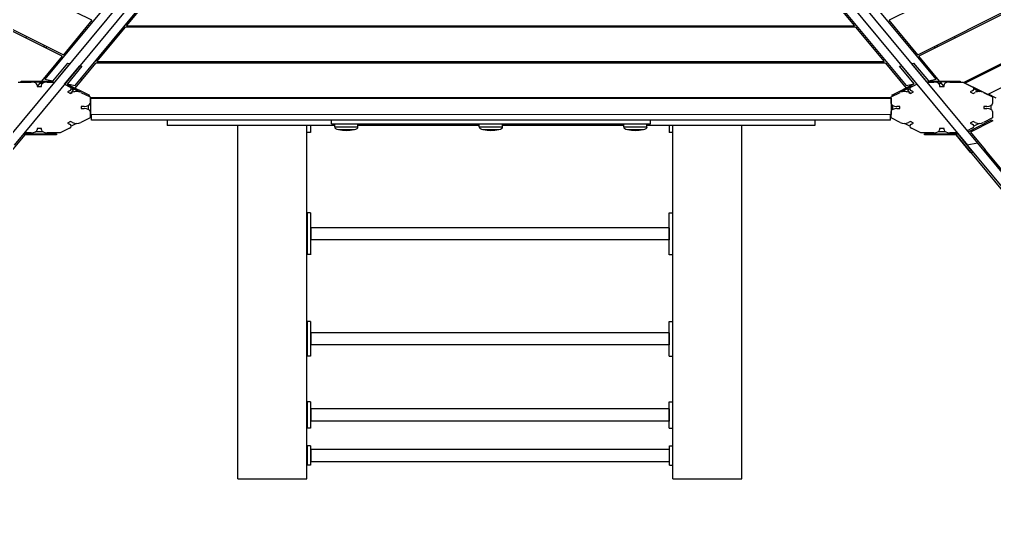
# Model space of a CAD drawing. Header units: millimetres. Extents: x 29838256 to 30236675, y -914750 to -833241.
# Drawn here: x 29970638 to 29971983, y -839547 to -838836 of the extents above; entities that cross this region are included whole.
import ezdxf

# ---------------------------------------------------------------- set-up
doc = ezdxf.new("R2010")
doc.units = ezdxf.units.MM
doc.header["$LTSCALE"] = 600
doc.header["$MEASUREMENT"] = 0
doc.layers.add('e-plan', color=9, linetype='CONTINUOUS')

msp = doc.modelspace()

# ---------------------------------------------------------------- linework, layer by layer
at = {"layer": 'e-plan', "extrusion": (0, -0.866025, 0.5)}
for p, q in [((29971253.1, -838238.5, 35936.9), (29970616.6, -839006.9, 34606.1)), ((29971322.9, -838238.4, 35937.2), (29971959.5, -839006.8, 34606.3)), ((29971267, -838241.4, 35932), (29970630.5, -839009.7, 34601.1)), ((29971309.1, -838241.2, 35932.2), (29971945.7, -839009.6, 34601.3)), ((29971177.4, -838310, 35813.1), (29970673.1, -838918.8, 34758.6)), ((29970714.7, -838927.4, 34743.7), (29971219, -838318.6, 35798.2)), ((29971356.7, -838318.6, 35798.2), (29971861.1, -838927.4, 34743.7)), ((29971902.7, -838918.8, 34758.6), (29971398.3, -838310, 35813.1)), ((29970737.9, -838837.3, 34899.8), (29970025.5, -838481.1, 35516.7)), ((29972550.3, -838481.1, 35516.8), (29971837.9, -838837.3, 34899.8)), ((29970696.9, -838886.8, 34814.1), (29969926.5, -838501.6, 35481.2)), ((29969930.5, -838500.8, 35482.7), (29970698.5, -838884.8, 34817.5)), ((29971877.3, -838884.8, 34817.6), (29972645.3, -838500.7, 35482.7)), ((29972649.3, -838501.6, 35481.3), (29971878.9, -838886.8, 34814.1)), ((29971940.6, -838923.1, 34751.1), (29972722.1, -838532.4, 35428)), ((29971942.2, -838924, 34749.7), (29972723, -838533.6, 35425.8)), ((29972754.1, -838549.8, 35397.7), (29971974.7, -838939.5, 34722.7)), ((29970785.8, -838844.9, 34886.7), (29970825.2, -838797.4, 34969)), ((29971750.6, -838797.3, 34969), (29971790, -838844.9, 34886.7)), ((29970737.9, -838837.3, 34899.8), (29970698.5, -838884.8, 34817.5)), ((29970785.8, -838844.9, 34886.7), (29971790, -838844.9, 34886.7)), ((29970816.1, -838846.9, 34883.2), (29970817.7, -838844.9, 34886.7)), ((29970822.6, -838844.9, 34886.7), (29970821, -838846.9, 34883.2)), ((29970855.6, -838846.9, 34883.2), (29970857.3, -838844.9, 34886.7)), ((29971720.2, -838846.9, 34883.2), (29971718.5, -838844.9, 34886.7)), ((29971753.2, -838844.9, 34886.7), (29971754.8, -838846.9, 34883.2)), ((29971758.1, -838844.9, 34886.7), (29971759.7, -838846.9, 34883.2)), ((29971877.3, -838884.8, 34817.6), (29971837.9, -838837.3, 34899.8)), ((29970646.3, -838861.5, 34857.8), (29970648, -838859.5, 34861.3)), ((29970744.8, -838894.4, 34800.9), (29970784.2, -838846.9, 34883.2)), ((29971791.6, -838846.9, 34883.2), (29970784.2, -838846.9, 34883.2)), ((29971791.6, -838846.9, 34883.2), (29971831, -838894.4, 34801)), ((29971929.4, -838861.5, 34857.8), (29971927.8, -838859.5, 34861.3)), ((29970672.5, -838871.8, 34840.1), (29970670.8, -838873.8, 34836.6)), ((29971903.3, -838871.8, 34840.1), (29971904.9, -838873.8, 34836.6)), ((29970676, -838873.5, 34837.1), (29970674.3, -838875.5, 34833.6)), ((29971901.5, -838875.5, 34833.6), (29971899.8, -838873.5, 34837.1)), ((29970696.9, -838886.8, 34814.1), (29970668.3, -838921.2, 34754.4)), ((29970684.2, -838921.2, 34754.4), (29970704.5, -838896.6, 34797)), ((29970707.3, -838897.2, 34796), (29970686.3, -838922.6, 34752)), ((29970704.5, -838896.6, 34797), (29970707.3, -838897.2, 34796)), ((29970714.7, -838930.8, 34737.9), (29970743.2, -838896.4, 34797.5)), ((29971832.6, -838896.4, 34797.5), (29970743.2, -838896.4, 34797.5)), ((29970744.8, -838894.4, 34800.9), (29971831, -838894.4, 34801)), ((29970775, -838896.4, 34797.5), (29970776.7, -838894.4, 34800.9)), ((29970781.6, -838894.4, 34800.9), (29970780, -838896.4, 34797.5)), ((29970814.6, -838896.4, 34797.5), (29970816.3, -838894.4, 34800.9)), ((29971761.2, -838896.4, 34797.5), (29971759.5, -838894.4, 34801)), ((29971794.2, -838894.4, 34801), (29971795.8, -838896.4, 34797.5)), ((29971799.1, -838894.4, 34801), (29971800.7, -838896.4, 34797.5)), ((29971832.6, -838896.4, 34797.5), (29971861.2, -838930.8, 34737.8)), ((29971852, -838900.6, 34790.1), (29971854.8, -838900.1, 34791.1)), ((29971854.8, -838900.1, 34791.1), (29971875.8, -838925.5, 34747.1)), ((29971868.8, -838897.1, 34796.1), (29971871.6, -838896.6, 34797.1)), ((29971889.9, -838922.5, 34752.1), (29971868.8, -838897.1, 34796.1)), ((29971871.6, -838896.6, 34797.1), (29971892, -838921.1, 34754.6)), ((29971907.4, -838921.2, 34754.5), (29971878.9, -838886.8, 34814.1)), ((29970678.4, -838909.1, 34775.4), (29970680.7, -838909.6, 34774.6)), ((29970700.3, -838925.5, 34746.9), (29970721.4, -838900.1, 34791)), ((29970724.1, -838900.7, 34790), (29970703.8, -838925.3, 34747.4)), ((29970721.4, -838900.1, 34791), (29970724.1, -838900.7, 34790)), ((29971872.4, -838925.2, 34747.5), (29971852, -838900.6, 34790.1)), ((29971895.1, -838909.6, 34774.6), (29971897.4, -838909.1, 34775.4)), ((29970636.3, -838922.6, 34752), (29970654.3, -838922.6, 34752)), ((29970640.2, -838921.3, 34754.3), (29970684.2, -838921.2, 34754.4)), ((29970640.2, -838922.6, 34752), (29970640.2, -838921.3, 34754.3)), ((29970675.2, -838922.7, 34751.9), (29970656, -838922.7, 34751.8)), ((29970667.1, -838922.7, 34751.9), (29970662.3, -838928.5, 34741.8)), ((29970662.3, -838926.6, 34745.1), (29970662.3, -838928.6, 34741.6)), ((29970666.1, -838923.9, 34749.8), (29970670.5, -838923.9, 34749.8)), ((29970668.3, -838928.6, 34741.6), (29970668.3, -838926.6, 34745.1)), ((29970673.1, -838918.8, 34758.6), (29970684.2, -838921.1, 34754.6)), ((29970676.3, -838922.6, 34752), (29970686.4, -838922.6, 34752)), ((29970687, -838921.7, 34753.6), (29970687.1, -838921.7, 34753.5)), ((29970700.2, -838925.6, 34746.9), (29970707, -838929, 34741)), ((29970721.9, -838936.5, 34728), (29970700.3, -838925.5, 34746.9)), ((29970701, -838924.6, 34748.6), (29970701.1, -838924.6, 34748.5)), ((29970703.8, -838925.3, 34747.4), (29970734.8, -838940.9, 34720.4)), ((29970703.9, -838925.2, 34747.5), (29970714.7, -838927.4, 34743.7)), ((29970722.3, -838918.2, 34759.7), (29970724.7, -838918.7, 34758.8)), ((29971841.3, -838940.8, 34720.5), (29971872.4, -838925.2, 34747.5)), ((29971851.1, -838918.7, 34758.8), (29971853.5, -838918.2, 34759.7)), ((29971861.1, -838927.4, 34743.7), (29971872.3, -838925.1, 34747.7)), ((29971868.8, -838929, 34741), (29971875.9, -838925.4, 34747.2)), ((29971875.1, -838924.5, 34748.7), (29971875.2, -838924.5, 34748.7)), ((29971889, -838921.7, 34753.7), (29971889.1, -838921.6, 34753.7)), ((29971889.8, -838922.6, 34752), (29971899.5, -838922.6, 34752)), ((29971920.6, -838922.6, 34752), (29971889.9, -838922.5, 34752.1)), ((29971891.9, -838921.1, 34754.7), (29971902.7, -838918.8, 34758.6)), ((29971892, -838921.1, 34754.6), (29971936, -838921.2, 34754.5)), ((29971905.3, -838923.9, 34749.8), (29971909.7, -838923.9, 34749.8)), ((29971907.5, -838926.6, 34745.1), (29971907.5, -838928.6, 34741.6)), ((29971913.5, -838928.5, 34741.8), (29971908.6, -838922.6, 34752)), ((29971913.5, -838928.6, 34741.6), (29971913.5, -838926.6, 34745.1)), ((29971921.5, -838922.6, 34752), (29971939.5, -838922.6, 34752)), ((29971936, -838921.2, 34754.5), (29971936, -838922.6, 34752)), ((29971939.5, -838922.6, 34752), (29971952.2, -838929, 34741)), ((29971941.6, -838922.6, 34752), (29971943.3, -838923.4, 34750.6)), ((29971974, -838939.9, 34722.1), (29971942.2, -838924, 34749.7)), ((29970662.3, -838928.6, 34741.6), (29970668.3, -838928.6, 34741.6)), ((29970707, -838934.7, 34731.2), (29970704.2, -838936.1, 34728.7)), ((29970704.2, -838936.1, 34728.7), (29970708.4, -838938.2, 34725)), ((29970708.4, -838938.2, 34725), (29970711.3, -838936.8, 34727.5)), ((29970708.6, -838938.1, 34725.2), (29970713.5, -838932.2, 34735.4)), ((29970709.4, -838931.9, 34735.9), (29970712.4, -838933.5, 34733.2)), ((29970722.6, -838936.8, 34727.5), (29970735.3, -838943.1, 34716.5)), ((29971840.5, -838943.1, 34716.5), (29971853.2, -838936.8, 34727.5)), ((29971868.1, -838929.4, 34740.3), (29971854.6, -838936.2, 34728.5)), ((29971862.4, -838932.3, 34735.3), (29971867.2, -838938.1, 34725.2)), ((29971863.4, -838933.5, 34733.2), (29971866.4, -838931.9, 34735.9)), ((29971864.5, -838936.8, 34727.5), (29971867.4, -838938.2, 34725.1)), ((29971867.4, -838938.2, 34725.1), (29971871.6, -838936.1, 34728.7)), ((29971871.6, -838936.1, 34728.7), (29971868.8, -838934.6, 34731.2)), ((29971907.5, -838928.6, 34741.6), (29971913.5, -838928.6, 34741.6)), ((29971952.2, -838934.6, 34731.2), (29971949.4, -838936.1, 34728.7)), ((29971949.4, -838936.1, 34728.7), (29971953.6, -838938.2, 34725.1)), ((29971953.6, -838938.2, 34725.1), (29971956.5, -838936.8, 34727.5)), ((29971954.6, -838931.9, 34735.9), (29971961.9, -838935.6, 34729.5)), ((29971967.8, -838936.8, 34727.5), (29971980.5, -838943.1, 34716.5)), ((29971974.7, -838939.5, 34722.7), (29971974, -838939.9, 34722.1)), ((29971974.4, -838939.7, 34722.4), (29971976.3, -838940.6, 34720.8)), ((29971985.4, -838944.8, 34713.5), (29971974.7, -838939.5, 34722.7)), ((29970734.8, -838940.9, 34720.4), (29970732.8, -838941.9, 34718.6)), ((29970735.3, -838943.1, 34716.5), (29970735.3, -838952.1, 34700.9)), ((29970735.3, -838943.9, 34715.2), (29971840.5, -838943.9, 34715.2)), ((29970735.8, -838946.4, 34710.9), (29970736.3, -838946.4, 34710.9)), ((29970735.8, -838946.4, 34710.9), (29970735.8, -838968.9, 34671.9)), ((29970736.3, -838945.1, 34713.1), (29971840.5, -838945, 34713.2)), ((29970736.3, -838967.6, 34674.2), (29970736.3, -838945.1, 34713.1)), ((29970736.8, -838943.9, 34715.2), (29970736.8, -838945.1, 34713.1)), ((29971839, -838943.9, 34715.2), (29971839, -838945, 34713.2)), ((29971840.5, -838952.1, 34700.9), (29971840.5, -838943.1, 34716.5)), ((29971840.5, -838945, 34713.2), (29971840.5, -838967.5, 34674.2)), ((29971843.2, -838941.8, 34718.9), (29971841.3, -838940.8, 34720.5)), ((29971975.8, -838940.8, 34720.6), (29971976.2, -838940.6, 34720.9)), ((29971976.3, -838940.6, 34720.8), (29971976.6, -838940.5, 34721.1)), ((29971980.5, -838943.1, 34716.5), (29971980.5, -838952.1, 34700.9)), ((29970727.3, -838956.1, 34694), (29970723.3, -838956.1, 34694)), ((29970723.3, -838956.1, 34694), (29970723.3, -838959.1, 34688.8)), ((29970723.3, -838959.1, 34688.8), (29970727.3, -838959.1, 34688.8)), ((29970732.8, -838955, 34695.9), (29970732.8, -838960.2, 34686.9)), ((29970735.3, -838963.1, 34681.8), (29970735.3, -838972.1, 34666.2)), ((29971840.5, -838972.1, 34666.3), (29971840.5, -838963.1, 34681.9)), ((29971843, -838960.2, 34686.9), (29971843, -838955, 34695.9)), ((29971852.5, -838956.1, 34694), (29971848.5, -838956.1, 34694)), ((29971848.5, -838959.1, 34688.8), (29971852.5, -838959.1, 34688.8)), ((29971852.5, -838959.1, 34688.8), (29971852.5, -838956.1, 34694)), ((29971972.5, -838956.1, 34694), (29971968.5, -838956.1, 34694)), ((29971968.5, -838956.1, 34694), (29971968.5, -838959.1, 34688.8)), ((29971968.5, -838959.1, 34688.8), (29971972.5, -838959.1, 34688.8)), ((29971978, -838955, 34695.9), (29971978, -838960.2, 34686.9)), ((29971980.5, -838963.1, 34681.9), (29971980.5, -838972.1, 34666.3)), ((29970708.4, -838977.1, 34657.7), (29970704.2, -838979.2, 34654)), ((29970704.2, -838979.2, 34654), (29970707, -838980.6, 34651.5)), ((29970711.3, -838978.5, 34655.2), (29970708.4, -838977.1, 34657.7)), ((29970716.7, -838979.7, 34653.2), (29970709.4, -838983.3, 34646.8)), ((29970735.3, -838972.1, 34666.2), (29970722.6, -838978.5, 34655.2)), ((29970735.8, -838968.9, 34671.9), (29970737.3, -838968.9, 34671.9)), ((29970737.3, -838967.6, 34674.2), (29970736.3, -838967.6, 34674.2)), ((29971839.5, -838967.5, 34674.2), (29970737.3, -838967.6, 34674.2)), ((29970737.3, -838975.1, 34661.2), (29970737.3, -838967.6, 34674.2)), ((29971839.5, -838975, 34661.2), (29970737.3, -838975.1, 34661.2)), ((29970856.1, -838975.1, 34661.1), (29970737.3, -838975.1, 34661.1)), ((29970737.3, -838975.1, 34661.1), (29970737.3, -838975.1, 34661.2)), ((29970841.7, -838975.1, 34661.1), (29970841.7, -838982.6, 34648.2)), ((29971068.4, -838975.1, 34661.2), (29970856.1, -838975.1, 34661.2)), ((29971068.4, -838980.1, 34652.5), (29971068.4, -838975.1, 34661.2)), ((29971068.4, -838980.1, 34652.5), (29971444, -838980.1, 34652.5)), ((29971072.9, -838984.5, 34644.8), (29971072.9, -838980.1, 34652.5)), ((29971104.9, -838984.5, 34644.8), (29971104.9, -838980.1, 34652.5)), ((29971212.7, -838980.1, 34652.5), (29971212.7, -838982.6, 34648.2)), ((29971272.4, -838984.5, 34644.8), (29971272.4, -838980.1, 34652.5)), ((29971304.4, -838984.5, 34644.8), (29971304.4, -838980.1, 34652.5)), ((29971304.5, -838984.5, 34644.8), (29971304.5, -838980.1, 34652.5)), ((29971364.4, -838980.1, 34652.5), (29971364.4, -838982.6, 34648.2)), ((29971444, -838980.1, 34652.5), (29971508.4, -838980.1, 34652.5)), ((29971471.7, -838984.5, 34644.8), (29971471.7, -838980.1, 34652.5)), ((29971503.7, -838984.5, 34644.8), (29971503.7, -838980.1, 34652.5)), ((29971720.9, -838975.1, 34661.2), (29971508.4, -838975.1, 34661.2)), ((29971508.4, -838980.1, 34652.5), (29971508.4, -838975.1, 34661.2)), ((29971839.5, -838975.1, 34661.2), (29971720.9, -838975.1, 34661.2)), ((29971735.3, -838975.1, 34661.2), (29971735.3, -838982.6, 34648.2)), ((29971839.5, -838975, 34661.2), (29971839.5, -838967.5, 34674.2)), ((29971840.5, -838967.5, 34674.2), (29971839.5, -838967.5, 34674.2)), ((29971839.5, -838968.9, 34671.9), (29971840, -838968.9, 34671.9)), ((29971839.5, -838975.1, 34661.2), (29971839.5, -838968.9, 34671.9)), ((29971840, -838967.5, 34674.2), (29971840, -838968.9, 34671.9)), ((29971840, -838968.8, 34672), (29971840.4, -838968.8, 34672)), ((29971853.2, -838978.5, 34655.2), (29971840.5, -838972.1, 34666.3)), ((29971866.4, -838983.3, 34646.9), (29971859.1, -838979.7, 34653.2)), ((29971867.4, -838977.1, 34657.7), (29971864.5, -838978.5, 34655.2)), ((29971871.6, -838979.2, 34654), (29971867.4, -838977.1, 34657.7)), ((29971868.8, -838980.6, 34651.6), (29971871.6, -838979.2, 34654)), ((29971946.7, -838991.2, 34633.2), (29971978.9, -838974.9, 34661.4)), ((29971953.6, -838977.1, 34657.7), (29971949.4, -838979.2, 34654)), ((29971949.4, -838979.2, 34654), (29971952.2, -838980.6, 34651.6)), ((29971981, -838976, 34659.6), (29971950, -838991.6, 34632.6)), ((29971956.5, -838978.5, 34655.2), (29971953.6, -838977.1, 34657.7)), ((29971961.9, -838979.7, 34653.2), (29971954.6, -838983.3, 34646.9)), ((29971980.5, -838972.1, 34666.3), (29971967.8, -838978.5, 34655.2)), ((29971978.9, -838974.9, 34661.4), (29971981, -838976, 34659.6)), ((29970643.3, -838994.2, 34628.1), (29970689.2, -838994, 34628.3)), ((29970654.3, -838992.6, 34630.7), (29970644.6, -838992.6, 34630.7)), ((29970670.5, -838991.4, 34632.9), (29970660.1, -838991.4, 34632.9)), ((29970668.3, -838986.6, 34641.1), (29970662.3, -838986.6, 34641.1)), ((29970662.3, -838986.6, 34641.1), (29970662.3, -838988.6, 34637.7)), ((29970668.3, -838988.6, 34637.7), (29970668.3, -838986.6, 34641.1)), ((29970694.3, -838992.6, 34630.7), (29970676.3, -838992.6, 34630.7)), ((29970689.2, -838994, 34628.3), (29970689.2, -838995.5, 34625.7)), ((29970707, -838986.3, 34641.8), (29970694.3, -838992.6, 34630.7)), ((29970841.8, -838982.6, 34648.2), (29970841.7, -838982.6, 34648.2)), ((29971072.9, -838982.6, 34648.2), (29970841.8, -838982.6, 34648.2)), ((29970939.3, -839015.1, 34591.8), (29970939.3, -838982.6, 34648.2)), ((29971034.3, -839015.1, 34591.8), (29971034.3, -838982.6, 34648.2)), ((29971039.4, -838992.4, 34631.1), (29971034.3, -838992.4, 34631.1)), ((29971072.9, -838984.5, 34644.8), (29971104.9, -838984.5, 34644.8)), ((29971077.9, -838988, 34638.7), (29971099.9, -838988, 34638.7)), ((29971198.2, -838982.6, 34648.2), (29971104.9, -838982.6, 34648.2)), ((29971212.7, -838982.6, 34648.2), (29971198.2, -838982.6, 34648.2)), ((29971272.4, -838982.6, 34648.2), (29971212.7, -838982.6, 34648.2)), ((29971272.4, -838984.5, 34644.8), (29971304.4, -838984.5, 34644.8)), ((29971277.4, -838988, 34638.7), (29971299.4, -838988, 34638.7)), ((29971299.4, -838988, 34638.7), (29971299.5, -838988, 34638.7)), ((29971304.4, -838984.5, 34644.8), (29971304.5, -838984.5, 34644.8)), ((29971364.4, -838982.6, 34648.2), (29971304.5, -838982.6, 34648.2)), ((29971378.9, -838982.6, 34648.2), (29971364.4, -838982.6, 34648.2)), ((29971471.7, -838982.6, 34648.2), (29971378.9, -838982.6, 34648.2)), ((29971471.7, -838984.5, 34644.8), (29971503.7, -838984.5, 34644.8)), ((29971476.7, -838988, 34638.7), (29971498.7, -838988, 34638.7)), ((29971735.3, -838982.6, 34648.2), (29971503.7, -838982.6, 34648.2)), ((29971539.4, -838992.4, 34631.1), (29971534.4, -838992.4, 34631.1)), ((29971539.4, -839015.1, 34591.8), (29971539.4, -838982.6, 34648.2)), ((29971634.5, -839015.1, 34591.8), (29971634.4, -838982.6, 34648.2)), ((29971735.3, -838982.6, 34648.2), (29971735.3, -838982.6, 34648.2)), ((29971881.5, -838992.6, 34630.7), (29971868.8, -838986.3, 34641.8)), ((29971899.5, -838992.6, 34630.8), (29971881.5, -838992.6, 34630.7)), ((29971886.4, -838994.1, 34628.2), (29971932.4, -838994.2, 34628)), ((29971886.4, -838995.6, 34625.6), (29971886.4, -838994.1, 34628.2)), ((29971915.7, -838991.4, 34632.9), (29971905.3, -838991.4, 34632.9)), ((29971913.5, -838986.6, 34641.1), (29971907.5, -838986.6, 34641.1)), ((29971907.5, -838986.6, 34641.1), (29971907.5, -838988.6, 34637.7)), ((29971913.5, -838988.6, 34637.7), (29971913.5, -838986.6, 34641.1)), ((29971931.6, -838992.6, 34630.8), (29971921.5, -838992.6, 34630.8)), ((29971932.4, -838994.2, 34628), (29971953.5, -839019.6, 34584)), ((29971932.7, -838994.2, 34628.1), (29971932.4, -838994.2, 34628)), ((29971932.8, -838994.1, 34628.1), (29971932.7, -838994.2, 34628.1)), ((29971932.7, -838994.2, 34628.1), (29971945.6, -839009.8, 34601)), ((29971952.2, -838986.3, 34641.8), (29971945.4, -838989.7, 34635.8)), ((29971950, -838991.6, 34632.6), (29971970.3, -839016.1, 34590)), ((29970645.2, -838995.6, 34625.6), (29970624.9, -839020.2, 34583)), ((29970689.2, -838995.5, 34625.7), (29970645.2, -838995.6, 34625.6)), ((29971930.4, -838995.6, 34625.6), (29971886.4, -838995.6, 34625.6)), ((29971930.1, -838995.6, 34625.6), (29972386.7, -839546.8, 33670.9)), ((29971950.7, -839020.2, 34583), (29971930.4, -838995.6, 34625.6)), ((29971959.5, -839006.9, 34606), (29971945.6, -839009.8, 34601)), ((29971959.5, -839006.8, 34606.3), (29971959.4, -839006.8, 34606.2)), ((29971959.4, -839006.8, 34606.2), (29971959.5, -839006.9, 34606)), ((29971959.5, -839006.9, 34606), (29972098.8, -839175.1, 34314.6)), ((29970939.4, -839469.8, 33804.3), (29970939.3, -839015.1, 34591.8)), ((29971034.4, -839469.8, 33804.3), (29971034.3, -839015.1, 34591.8)), ((29971539.5, -839469.8, 33804.3), (29971539.4, -839015.1, 34591.8)), ((29971634.5, -839469.8, 33804.3), (29971634.5, -839015.1, 34591.8)), ((29971945.6, -839009.8, 34601), (29972085, -839178, 34309.7)), ((29971953.5, -839019.6, 34584), (29971950.7, -839020.2, 34583)), ((29971970.3, -839016.1, 34590), (29971967.6, -839016.7, 34589)), ((29971969.9, -839016.2, 34589.9), (29972406.1, -839542.8, 33677.8)), ((29971039.7, -839103.1, 34439.4), (29971034.7, -839103.1, 34439.4)), ((29971534.5, -839103.1, 34439.4), (29971539.4, -839103.1, 34439.4)), ((29971040.1, -839123.5, 34404.1), (29971040.1, -839136.1, 34382.2)), ((29971534.1, -839123.5, 34404.1), (29971040.1, -839123.5, 34404.1)), ((29971534.1, -839123.5, 34404.1), (29971534.1, -839136.1, 34382.2)), ((29971040.1, -839136.1, 34382.2), (29971040.1, -839140.3, 34374.9)), ((29971534.1, -839140.3, 34374.9), (29971040.1, -839140.3, 34374.9)), ((29971534.1, -839136.1, 34382.2), (29971534.1, -839140.3, 34374.9)), ((29971039.7, -839160.7, 34339.6), (29971034.7, -839160.7, 34339.6)), ((29971534.5, -839160.7, 34339.6), (29971539.4, -839160.7, 34339.6)), ((29971039.7, -839252.8, 34180.1), (29971034.7, -839252.8, 34180.1)), ((29971534.5, -839252.8, 34180.1), (29971539.4, -839252.8, 34180.1)), ((29971040.1, -839268.4, 34153.2), (29971040.1, -839283, 34127.9)), ((29971534.1, -839268.4, 34153.2), (29971040.1, -839268.4, 34153.2)), ((29971534.1, -839268.4, 34153.2), (29971534.1, -839283, 34127.9)), ((29971040.1, -839283, 34127.9), (29971040.1, -839285.2, 34124)), ((29971534.1, -839285.2, 34124), (29971040.1, -839285.2, 34124)), ((29971534.1, -839283, 34127.9), (29971534.1, -839285.2, 34124)), ((29971039.7, -839300.8, 34097.1), (29971034.7, -839300.8, 34097.1)), ((29971534.5, -839300.7, 34097.1), (29971539.4, -839300.7, 34097.1)), ((29971039.7, -839363.7, 33988), (29971034.7, -839363.7, 33988)), ((29971534.5, -839363.7, 33988), (29971539.4, -839363.7, 33988)), ((29971040.1, -839373.4, 33971.2), (29971040.1, -839389.5, 33943.4)), ((29971534.1, -839373.4, 33971.2), (29971040.1, -839373.4, 33971.2)), ((29971534.1, -839373.4, 33971.2), (29971534.1, -839389.4, 33943.4)), ((29971040.1, -839389.5, 33943.4), (29971040.1, -839390.3, 33942)), ((29971534.1, -839390.3, 33942), (29971040.1, -839390.3, 33942)), ((29971534.1, -839389.4, 33943.4), (29971534.1, -839390.3, 33942)), ((29971039.7, -839400, 33925.1), (29971034.7, -839400, 33925.1)), ((29971534.5, -839400, 33925.2), (29971539.5, -839400, 33925.2)), ((29971039.7, -839424.6, 33882.5), (29971034.7, -839424.6, 33882.5)), ((29971534.6, -839424.6, 33882.5), (29971539.5, -839424.6, 33882.5)), ((29971040.1, -839429.6, 33874), (29971040.1, -839446.3, 33844.9)), ((29971534.2, -839429.6, 33874), (29971040.1, -839429.6, 33874)), ((29971534.2, -839429.6, 33874), (29971534.2, -839446.3, 33845)), ((29971039.7, -839451.3, 33836.2), (29971034.7, -839451.3, 33836.2)), ((29971040.1, -839446.3, 33844.9), (29971040.1, -839446.4, 33844.8)), ((29971534.2, -839446.4, 33844.8), (29971040.1, -839446.4, 33844.8)), ((29971534.2, -839446.3, 33845), (29971534.2, -839446.4, 33844.8)), ((29971534.6, -839451.3, 33836.2), (29971539.5, -839451.3, 33836.2)), ((29970939.4, -839469.8, 33804.3), (29971034.4, -839469.8, 33804.3)), ((29971539.5, -839469.8, 33804.3), (29971634.5, -839469.8, 33804.3))]:
    msp.add_line(p, q, dxfattribs=at)
for centre, radius, start, end in [((29970654.3, -389373.2, 743904.3), 8, 0.0012, 90.0012), ((29970676.3, -389373.2, 743904.3), 8, 90.0012, 180.0012), ((29971899.5, -389373.2, 743904.3), 8, 0.0012, 90.0012), ((29971921.5, -389373.2, 743904.3), 8, 90.0012, 180.0012), ((29970701.4, -389383.6, 743904.3), 8, 315.0012, 45.0012), ((29970716.9, -389399.1, 743904.3), 8, 45.0012, 135.0012), ((29971858.9, -389399.1, 743904.3), 8, 45.0012, 135.0012), ((29971874.4, -389383.6, 743904.3), 8, 135.0012, 225.0012), ((29971946.6, -389383.6, 743904.3), 8, 315.0012, 45.0012), ((29971962.1, -389399.1, 743904.3), 8, 45.0012, 135.0012), ((29970727.3, -389424.2, 743904.3), 8, 270.0012, 0.0012), ((29971848.5, -389424.2, 743904.3), 8, 180.0012, 270.0012), ((29971972.5, -389424.2, 743904.3), 8, 270.0012, 0.0012), ((29970727.3, -389446.2, 743904.3), 8, 0.0012, 90.0012), ((29971848.5, -389446.2, 743904.3), 8, 90.0012, 180.0012), ((29971972.5, -389446.2, 743904.3), 8, 0.0012, 90.0012), ((29970701.4, -389486.8, 743904.3), 8, 315.0012, 45.0012), ((29970716.9, -389471.3, 743904.3), 8, 225.0012, 315.0012), ((29971858.9, -389471.3, 743904.3), 8, 225.0012, 315.0012), ((29971874.4, -389486.8, 743904.3), 8, 135.0012, 225.0012), ((29971946.6, -389486.8, 743904.3), 8, 315.0012, 45.0012), ((29971962.1, -389471.3, 743904.3), 8, 225.0012, 315.0012), ((29970654.3, -389497.2, 743904.3), 8, 270.0012, 0.0012), ((29970676.3, -389497.2, 743904.3), 8, 180.0012, 270.0012), ((29971079.9, -389489.3, 743904.3), 7, 177.6268, 253.451), ((29971088.9, -389475.5, 743904.3), 23, 243.0388, 296.9636), ((29971098, -389489.3, 743904.3), 7, 286.5514, 2.3756), ((29971279.4, -389489.3, 743904.3), 7, 177.6268, 253.451), ((29971288.4, -389475.5, 743904.3), 23, 243.0388, 296.9636), ((29971288.5, -389475.5, 743904.3), 23, 269.881, 296.9636), ((29971297.4, -389489.3, 743904.3), 7, 286.5514, 2.3756), ((29971297.5, -389489.3, 743904.3), 7, 286.5514, 2.3756), ((29971478.7, -389489.3, 743904.3), 7, 177.6268, 253.451), ((29971487.7, -389475.5, 743904.3), 23, 243.0388, 296.9636), ((29971496.8, -389489.3, 743904.3), 7, 286.5514, 2.3756), ((29971899.5, -389497.2, 743904.3), 8, 270.0012, 0.0012), ((29971921.5, -389497.2, 743904.3), 8, 180.0012, 270.0012)]:
    msp.add_arc(centre, radius, start, end, dxfattribs=at)
at = {"layer": 'e-plan'}
for points, weights in [([(29971958.1, -838932, 34735.8), (29971956.4, -838931.2, 34737.2), (29971954.7, -838930.3, 34738.7), (29971953, -838929.5, 34740.2)], [1, 0.915756213645, 0.8421579506, 0.779205210863]), ([(29971966.8, -838936.3, 34728.2), (29971964, -838934.9, 34730.7), (29971960.9, -838933.4, 34733.3), (29971958.1, -838932, 34735.8)], [0.668550525861, 0.749718188752, 0.860201346798, 1]), ([(29970736.2, -838946.4, 34710.9), (29970736.2, -838945, 34713.2), (29970736.2, -838944.1, 34714.7), (29970736.2, -838943.9, 34715.2)], [0.557452516582, 0.525413527926, 0.506774693717, 0.501536013955]), ([(29971840.4, -838945, 34713.2), (29971840.4, -838944.4, 34714.2), (29971840.4, -838944, 34714.9), (29971840.4, -838943.9, 34715.2)], [0.526315789474, 0.513010452622, 0.504750527449, 0.501536013955]), ([(29971840.4, -838968.8, 34672), (29971840.4, -838968.8, 34672), (29971840.4, -838968.4, 34672.8), (29971840.4, -838967.5, 34674.2)], [0.5, 0.5, 0.508771929825, 0.526315789474]), ([(29971034.7, -839103.1, 34439.4), (29971034.7, -839103.1, 34439.4), (29971034.7, -839103.3, 34439), (29971034.7, -839103.8, 34438.2)], [0.821336745884, 0.874335312288, 0.933889730327, 1]), ([(29971034.7, -839103.8, 34438.2), (29971034.7, -839113.2, 34421.9), (29971034.7, -839160.7, 34339.6), (29971034.7, -839160.7, 34339.6)], [1, 0.399443603006, 0.339889184968, 0.821336745884]), ([(29971039.7, -839103.1, 34439.4), (29971039.7, -839103.1, 34439.4), (29971039.7, -839103.3, 34439), (29971039.7, -839103.8, 34438.2)], [0.821336745884, 0.874335312288, 0.933889730327, 1]), ([(29971039.7, -839103.8, 34438.2), (29971039.7, -839113.2, 34421.9), (29971039.7, -839160.7, 34339.6), (29971039.7, -839160.7, 34339.6)], [1, 0.399443603006, 0.339889184968, 0.821336745884]), ([(29971534.5, -839103.8, 34438.2), (29971534.5, -839103.3, 34439), (29971534.5, -839103.1, 34439.4), (29971534.5, -839103.1, 34439.4)], [1, 0.933889730327, 0.874335312288, 0.821336745884]), ([(29971534.5, -839160.7, 34339.6), (29971534.5, -839160.7, 34339.6), (29971534.5, -839113.2, 34421.9), (29971534.5, -839103.8, 34438.2)], [0.821336745884, 0.339889184968, 0.399443603006, 1]), ([(29971034.7, -839252.8, 34180.1), (29971034.7, -839252.8, 34180.1), (29971034.7, -839253.5, 34178.9), (29971034.7, -839254.7, 34176.9)], [0.723601763279, 0.797444846641, 0.889577592215, 1]), ([(29971034.7, -839254.7, 34176.9), (29971034.7, -839266.1, 34157), (29971034.7, -839300.8, 34097.1), (29971034.7, -839300.8, 34097.1)], [1, 0.443755741118, 0.351622995545, 0.723601763279]), ([(29971039.7, -839252.8, 34180.1), (29971039.7, -839252.8, 34180.1), (29971039.7, -839253.5, 34178.9), (29971039.7, -839254.7, 34176.9)], [0.723601763279, 0.797444846641, 0.889577592215, 1]), ([(29971039.7, -839254.7, 34176.9), (29971039.7, -839266.1, 34157), (29971039.7, -839300.8, 34097.1), (29971039.7, -839300.8, 34097.1)], [1, 0.443755741118, 0.351622995545, 0.723601763279]), ([(29971534.5, -839254.6, 34176.9), (29971534.5, -839253.5, 34178.9), (29971534.5, -839252.8, 34180.1), (29971534.5, -839252.8, 34180.1)], [1, 0.889577592215, 0.797444846641, 0.723601763279]), ([(29971534.5, -839300.7, 34097.1), (29971534.5, -839300.7, 34097.1), (29971534.5, -839266.1, 34157.1), (29971534.5, -839254.6, 34176.9)], [0.723601763279, 0.351622995545, 0.443755741118, 1]), ([(29971034.7, -839363.7, 33988), (29971034.7, -839363.7, 33988), (29971034.7, -839365.3, 33985.2), (29971034.7, -839367.6, 33981.2)], [0.617391177364, 0.700644875715, 0.828181149928, 1]), ([(29971034.7, -839367.6, 33981.2), (29971034.7, -839378.7, 33962.1), (29971034.7, -839400, 33925.1), (29971034.7, -839400, 33925.1)], [1, 0.505152183406, 0.377615909194, 0.617391177364]), ([(29971039.7, -839363.7, 33988), (29971039.7, -839363.7, 33988), (29971039.7, -839365.3, 33985.2), (29971039.7, -839367.6, 33981.2)], [0.617391177364, 0.700644875715, 0.828181149928, 1]), ([(29971039.7, -839367.6, 33981.2), (29971039.7, -839378.7, 33962.1), (29971039.7, -839400, 33925.1), (29971039.7, -839400, 33925.1)], [1, 0.505152183406, 0.377615909194, 0.617391177364]), ([(29971534.5, -839367.6, 33981.2), (29971534.5, -839365.3, 33985.3), (29971534.5, -839363.7, 33988), (29971534.5, -839363.7, 33988)], [1, 0.828181149928, 0.700644875715, 0.617391177364]), ([(29971534.5, -839400, 33925.2), (29971534.5, -839400, 33925.2), (29971534.5, -839378.6, 33962.1), (29971534.5, -839367.6, 33981.2)], [0.617391177364, 0.377615909194, 0.505152183406, 1]), ([(29971034.7, -839424.6, 33882.5), (29971034.7, -839424.6, 33882.5), (29971034.7, -839428.4, 33876), (29971034.7, -839432.9, 33868.2)], [0.5195704642, 0.572470376124, 0.732613554724, 1]), ([(29971039.7, -839424.6, 33882.5), (29971039.7, -839424.6, 33882.5), (29971039.7, -839428.4, 33876), (29971039.7, -839432.9, 33868.2)], [0.5195704642, 0.572470376124, 0.732613554724, 1]), ([(29971534.6, -839432.9, 33868.2), (29971534.6, -839428.4, 33876), (29971534.6, -839424.6, 33882.5), (29971534.6, -839424.6, 33882.5)], [1, 0.732613554724, 0.572470376124, 0.5195704642]), ([(29971034.7, -839432.9, 33868.2), (29971034.7, -839441.1, 33853.9), (29971034.7, -839451.3, 33836.2), (29971034.7, -839451.3, 33836.2)], [1, 0.600719778609, 0.440576600009, 0.5195704642]), ([(29971039.7, -839432.9, 33868.2), (29971039.7, -839441.1, 33853.9), (29971039.7, -839451.3, 33836.2), (29971039.7, -839451.3, 33836.2)], [1, 0.600719778609, 0.440576600009, 0.5195704642]), ([(29971534.6, -839451.3, 33836.2), (29971534.6, -839451.3, 33836.2), (29971534.6, -839441.1, 33854), (29971534.6, -839432.9, 33868.2)], [0.5195704642, 0.440576600009, 0.600719778609, 1])]:
    msp.add_rational_spline(points, weights, degree=3, dxfattribs=at)
for points in [[(29971039.4, -838982.6, 34648.2), (29971039.4, -838986.1, 34642.1), (29971039.4, -838992, 34631.9), (29971039.4, -838992.3, 34631.3), (29971039.4, -838992.4, 34631.1)], [(29971534.4, -838982.6, 34648.2), (29971534.4, -838986.1, 34642.1), (29971534.4, -838992, 34631.9), (29971534.4, -838992.3, 34631.3), (29971534.4, -838992.4, 34631.1)]]:
    msp.add_open_spline(points, degree=3, knots=[0.4082632, 0.4082632, 0.4082632, 0.4082632, 0.7572883, 1, 1, 1, 1], dxfattribs=at)

doc.saveas('drawing.dxf')
